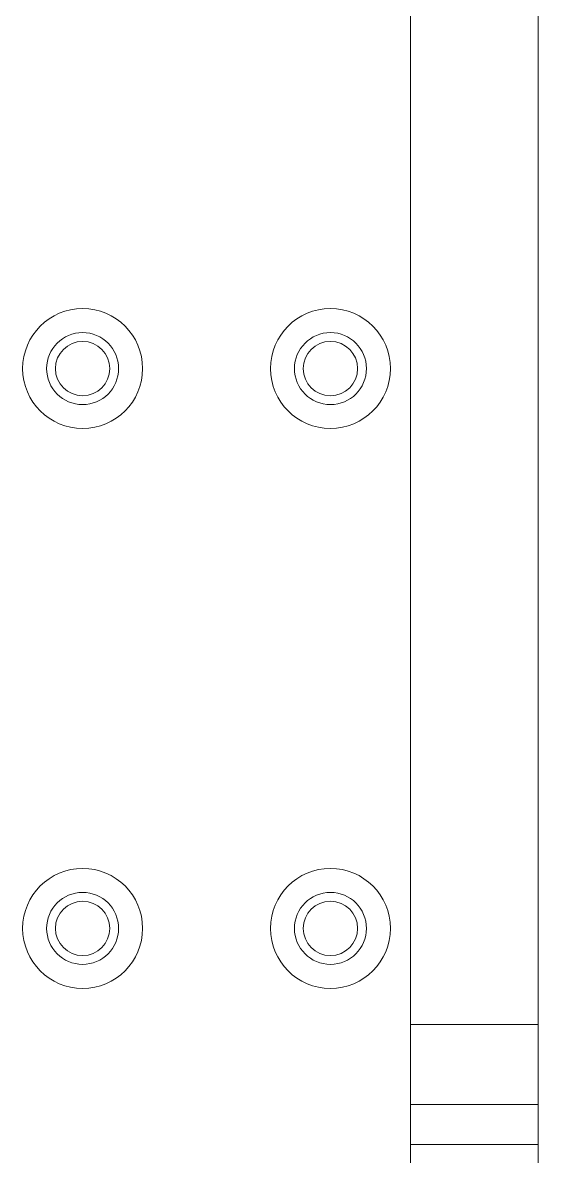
# Model space of a CAD drawing. Extents: x 500 to 100500, y -14500 to 21140.
# Drawn here: x 12875.2 to 12939.7, y -6730.5 to -6588.8 of the extents above; entities that cross this region are included whole.
import ezdxf

# ---------------------------------------------------------------- set-up
doc = ezdxf.new("R2010")
doc.units = 0
doc.linetypes.add('SLD-Solid', pattern=[0])
doc.layers.add('M06SMMF-001B', color=7, linetype='CONTINUOUS')
doc.layers.add('MODEL', color=7, linetype='SLD-Solid', lineweight=15)

# ---------------------------------------------------------------- blocks, each defined once
blk = doc.blocks.new('KA$Cc1652419')
at = {"layer": 'MODEL'}
for p, q in [((0, 222.6), (0, 397.6)), ((16, 222.6), (16, 397.6)), ((0, 222.6), (16, 222.6)), ((0, 212.6), (0, 222.6)), ((16, 212.6), (16, 222.6)), ((0, 212.6), (16, 212.6)), ((0, 207.6), (0, 212.6)), ((16, 212.6), (16, 207.6)), ((16, 207.6), (0, 207.6)), ((0, 182.6), (0, 207.6)), ((16, 182.6), (16, 207.6))]:
    blk.add_line(p, q, dxfattribs=at)
for centre, radius in [((26, 304.6), 7.5), ((57, 304.6), 7.5), ((26, 304.6), 4.5), ((57, 304.6), 4.5), ((26, 304.6), 3.4), ((57, 304.6), 3.4), ((26, 234.6), 7.5), ((57, 234.6), 7.5), ((26, 234.6), 4.5), ((57, 234.6), 4.5), ((26, 234.6), 3.4), ((57, 234.6), 3.4)]:
    blk.add_circle(centre, radius, dxfattribs=at)

msp = doc.modelspace()

# ---------------------------------------------------------------- block references
at = {"layer": 'M06SMMF-001B', "xscale": -1}
msp.add_blockref('KA$Cc1652419', (12939.71, -6936.64, -97.17), dxfattribs=at)

doc.saveas('drawing.dxf')
